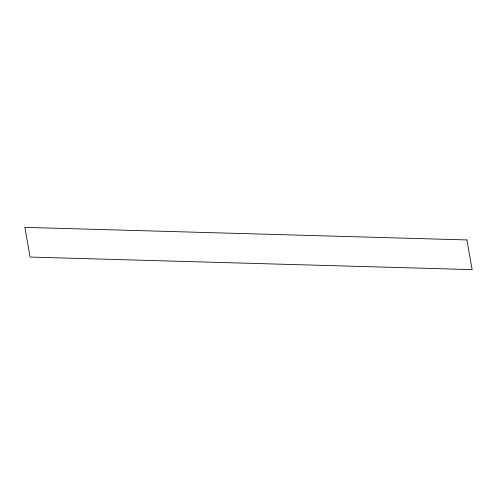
<?xml version="1.0" encoding="UTF-8"?>
<svg xmlns="http://www.w3.org/2000/svg" width="497" height="497" viewBox="0 0 497 497"><rect width="100%" height="100%" fill="white"/><g stroke="black" fill="none" stroke-linecap="round" stroke-linejoin="round"><path stroke-width="0.75" d="M466.913 239.939L24.85 227.365L30.087 257.061L472.15 269.635L466.913 239.939"/></g></svg>
